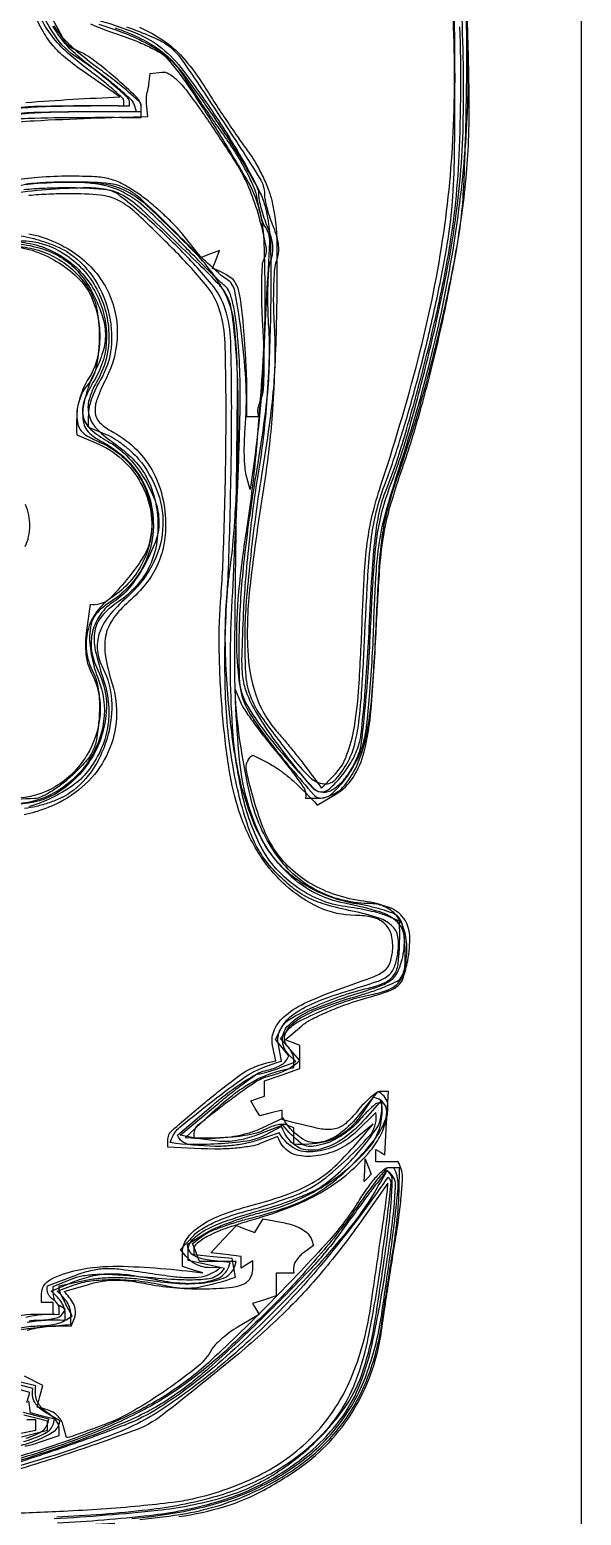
# Model space of a CAD drawing. Extents: x 0 to 564, y 0 to 802.
# Drawn here: x 470 to 564, y 304.7 to 558 of the extents above; entities that cross this region are included whole.
import ezdxf

# ---------------------------------------------------------------- set-up
doc = ezdxf.new("R2010")
doc.units = 0

msp = doc.modelspace()

# ---------------------------------------------------------------- linework, layer by layer
at = {"color": 0}
msp.add_lwpolyline([(0, 401), (0, 802), (282, 802), (564, 802), (564, 401), (564, 0), (282, 0), (0, 0), (0, 401)], close=True, dxfattribs=at)
at = {"color": 250}
msp.add_lwpolyline([(0, 401), (0, 802), (282, 802), (564, 802), (564, 401), (564, 0), (282, 0), (0, 0), (0, 401)], close=True, dxfattribs=at)
at = {"color": 8}
msp.add_lwpolyline([(0, 401), (0, 802), (282, 802), (564, 802), (564, 401), (564, 0), (282, 0), (0, 0), (0, 401)], close=True, dxfattribs=at)
at = {"color": 253}
msp.add_lwpolyline([(0, 401), (0, 802), (282, 802), (564, 802), (564, 401), (564, 0), (282, 0), (0, 0), (0, 401)], close=True, dxfattribs=at)
at = {"color": 9}
msp.add_lwpolyline([(0, 401), (0, 802), (282, 802), (564, 802), (564, 401), (564, 0), (282, 0), (0, 0), (0, 401)], close=True, dxfattribs=at)
at = {"color": 254}
msp.add_lwpolyline([(0, 401), (0, 802), (282, 802), (564, 802), (564, 401), (564, 0), (282, 0), (0, 0), (0, 401)], close=True, dxfattribs=at)
at = {"color": 7}
for points in [[(0, 401), (0, 802), (282, 802), (564, 802), (564, 401), (564, 0), (282, 0), (0, 0), (0, 401)], [(0, 401), (0, 802), (282, 802), (564, 802), (564, 401), (564, 0), (282, 0), (0, 0), (0, 401)], [(527.078918, 363.583344), (527.157898, 365.5), (527.683105, 364.1875), (528.208313, 362.875), (527.604187, 362.270844), (527, 361.666656), (527.078918, 363.583344)]]:
    msp.add_lwpolyline(points, close=True, dxfattribs=at)
for points in [[(495.376906, 304.528406, 0.041237), (503.263569, 306.268578, 0.048979), (509.912151, 309.059772, 0.034822), (516.743652, 313.390198, 0.05264), (521.61545, 317.836512, 0.050339), (525.534439, 323.265469, 0.049422), (528.34799, 329.467336, 0.047097), (529.946167, 336.201691, -0.002445), (530.393267, 339.290184, -0.00099), (531.031654, 343.496078, -0.00098), (531.736301, 348.018361, -0.001245), (532.405212, 352.189209, 0.007943), (532.966216, 356.014213, 0.01072), (533.344215, 359.4907, 0.007969), (533.550032, 362.387572, 0.10574), (532.786011, 365), (530.893005, 365), (529, 365), (529, 366.059021), (529, 367.118042), (529.760681, 366.647919), (530.521301, 366.177826), (530.817993, 371.588898), (531.114685, 377), (529.807373, 376.999969), (529.807373, 376.999969, 0.149699), (529.135808, 376.794295, 0.027086), (528.083687, 375.996883, 0.027057), (526.914388, 374.892614, 0.02161), (525.775391, 373.585236, -0.044437), (523.781711, 371.497142, -0.128985), (522.010033, 370.612392, -0.097683), (519.737208, 370.585446, -0.019386), (513, 372.216827), (513, 373.014801), (513, 373.812775), (511.112854, 373.319275), (509.225708, 372.825775), (508.435822, 374.103851), (507.645905, 375.381958), (508.822937, 375.774323), (510, 376.166656), (510, 377.485504), (510, 378.804352), (513, 379.850159), (516, 380.895966), (516, 382.864655), (516, 384.833344), (514.75, 385.306458), (513.5, 385.779572), (516.294617, 388.139801), (516.294617, 388.139801, -0.05397), (517.848716, 389.188205, -0.016799), (520.384903, 390.419739, -0.016578), (523.331089, 391.614632, -0.017558), (526.294617, 392.586975, 0.008752), (530.975876, 394.032158, 0.093407), (532.71257, 394.988174, 0.143257), (533.655808, 396.376615, 0.029439), (534.405945, 399.274536, 0.057845), (534.746719, 403.586328, 0.150893), (533.731651, 406.490761, 0.147489), (531.235717, 408.357574, 0.054412), (526.921997, 409.415955, -0.04556), (522.154171, 410.496868, -0.053833), (517.936863, 412.388096, -0.056564), (514.392924, 415.038451, -0.060173), (511.615936, 418.365936, -0.05153), (509.740387, 422.037386, -0.024255), (508.058716, 427.098129, -0.016641), (506.854043, 432.041431, -0.252989), (508.003021, 434.336334), (510.751495, 432.918213), (510.751495, 432.918213, -0.030908), (512.000312, 432.172809, -0.015137), (513.498005, 431.080372, -0.014955), (514.991291, 429.846969, -0.02099), (518.983459, 425.806213), (522.14209, 427.653107), (522.14209, 427.653107, 0.120124), (525.114591, 430.525056, 0.079706), (526.989433, 434.905361, 0.041087), (528.171146, 442.081007, 0.008097), (529.018188, 455.114594, -0.004266), (529.626023, 465.722701, -0.022214), (530.270218, 471.545361, -0.030996), (531.33511, 476.385108, -0.013798), (533.304138, 482.614594, 0.014337), (536.404562, 492.460389, 0.010961), (539.247162, 503.388691, 0.010689), (541.687721, 514.773411, 0.011433), (543.579407, 526, 0.01272), (544.370018, 532.633363, 0.014249), (544.785843, 539.051979, 0.011581), (544.882926, 546.498107, 0.004886), (544.683899, 556.5, 0.014589), (543.558454, 575.603765, 0.014321)], [(468.589993, 336.424252, -0.021578), (477, 337.24765), (477, 338.923828), (477, 338.923828, 0.058308), (476.914941, 339.650749, 0.038966), (476.658413, 340.449219, 0.03906), (476.282498, 341.195101, 0.060194), (474.674316, 342.92569), (477.402252, 343.96283), (477.402252, 343.96283, -0.06075), (480.38476, 344.698937, -0.030284), (484.273579, 344.932827, -0.028405), (488.566667, 344.686679, -0.028158), (492.816956, 343.955475, 0.026582), (495.028153, 343.567896, 0.035982), (497.053814, 343.469711, 0.036853), (499.03406, 343.662744, 0.03007), (505.080994, 345.340851), (504.782318, 346.92041), (504.483612, 348.5), (501.241821, 348.813354), (498, 349.126709), (498, 349.940918), (498, 349.940918, -0.221952), (498.584919, 351.193674, -0.058161), (500.486897, 352.442398, -0.035237), (503.740959, 353.796471, -0.010237), (508.92868, 355.420593, 0.025729), (515.083902, 357.559053, 0.038755), (520.162487, 360.096096, 0.042631), (524.417957, 363.172654, 0.042585), (528.091675, 366.927368, 0.057141), (529.823223, 369.598094, 0.062075), (530.846855, 372.519146, 0.075548), (531.002695, 375.018974, 0.236434), (529.287048, 376.940643), (526.163818, 373.05423), (526.163818, 373.05423, -0.05528), (523.079931, 369.982638, -0.104555), (519.956955, 368.417435, -0.144809), (517.15498, 368.50537, -0.152557), (513.155884, 372.444763), (509.544037, 370.722382), (509.544037, 370.722382, -0.034347), (507.873174, 370.062184, -0.021037), (505.828098, 369.505955, -0.02105), (503.746955, 369.124243, -0.03484), (498, 369), (498, 369.823181), (498, 369.823181, -0.224734), (498.689166, 371.279032, -0.008878), (503.437748, 375.031807, -0.013717), (508.226228, 378.476483, -0.090847), (510.910828, 379.65921, 0.022215), (511.995644, 379.969036, 0.018701), (513.114037, 380.390022, 0.01911), (514.106723, 380.85207, 0.048504), (516.050476, 382.286774), (514.387207, 384.124634), (512.723999, 385.962494), (513.893494, 387.371643), (513.893494, 387.371643, -0.100614), (515.755482, 388.869733, -0.017886), (519.820343, 390.78933, -0.02039), (524.325317, 392.508983, -0.035), (528.214355, 393.518219, 0.046526), (531.173671, 394.359299, 0.12857), (532.915741, 395.617855, 0.12259), (533.866323, 397.608724, 0.040434), (534.259521, 400.851227, 0.07037), (533.929632, 404.117984, 0.101892), (532.686935, 406.728893, 0.116621), (530.664803, 408.402207, 0.114735), (528.095032, 409.005585, -0.112527), (519.405717, 411.00589, -0.117782), (512.608746, 416.55714, -0.092969), (507.966536, 425.785984, -0.048182), (504.975922, 445.5), (505.959106, 443.240845), (505.959106, 443.240845, 0.045798), (506.635016, 442.009542, 0.008302), (508.130722, 439.870262, 0.008882), (509.973792, 437.418095, 0.007946), (511.971161, 434.938934, -0.007183), (513.89793, 432.554833, -0.010437), (515.52277, 430.392738, -0.006337), (516.815296, 428.547046, -0.150688), (517, 427), (519.345032, 427), (519.345032, 427, 0.06406), (520.361283, 427.130739, 0.041961), (521.476128, 427.524807, 0.041803), (522.515887, 428.102583, 0.061195), (523.306885, 428.786591, 0.078682), (525.734712, 432.504244, 0.053708), (527.297028, 437.312458, 0.032402), (528.308236, 444.382135, 0.008153), (529.017578, 455.999329, -0.004249), (529.569205, 466.364277, -0.021266), (530.173996, 472.147755, -0.030829), (531.163669, 476.828676, -0.01627), (532.933777, 482.5, 0.011555), (535.658215, 490.947976, 0.008785), (538.265137, 500.320568, 0.008499), (540.637657, 510.155201, 0.00867), (542.657715, 520, 0.034755), (543.968605, 531.293473, 0.009319), (544.464638, 549.367455, 0.009688), (544.2707, 567.704355, 0.027155)], [(466.194893, 542.624359, -0.015465), (470.814094, 542.909752, -0.007695), (489, 543), (488.957397, 544.75), (488.957397, 544.75, 0.195842), (488.234563, 546.408023, 0.014596), (484.531712, 549.814262, 0.02047), (480.555196, 552.987877, 0.066659), (477.602905, 554.598877, -0.173611), (475.95716, 556.013984, -0.012837), (473.111965, 561.333557, -0.015753)], [(480.338593, 558.944275, 0.019189), (485.585938, 556.971436, -0.015953), (488.062483, 556.058528, -0.017648), (490.392303, 555.017082, -0.017274), (492.30769, 553.99495, -0.081486), (493.267365, 553.207153, -0.032062), (497.09604, 548.240354, -0.009424), (502.322456, 540.15358, -0.007719), (507.215214, 531.981558, -0.061381), (508.931946, 527.937256, -0.060408), (509.867486, 522.071242, -0.010481), (510.053337, 510.824936, -0.012147), (509.706144, 498.74336, -0.019937), (507.562988, 479.615112), (506.902924, 482.057556), (506.902924, 482.057556, -0.046461), (506.678146, 483.35837, -0.013402), (506.573105, 485.398163, -0.013356), (506.577882, 487.715158, -0.013861), (506.707092, 490, 0.031894), (506.855668, 497.266408, 0.020635), (506.144772, 505.650799, 0.013533), (504.954588, 513.373373, 0.217876), (503.483032, 515.483215, -0.049218), (502.445507, 516.241456, -0.00413), (499.984997, 518.47789, -0.005466), (497.095169, 521.207643, -0.004197), (493.996613, 524.25, 0.010529), (488.853156, 529.173749, 0.078933), (486.04858, 531.03125, 0.09094), (482.961338, 531.806609, 0.016171), (476.983398, 532, 0.011122), (473.157944, 531.914898, 0.010898), (469.313984, 531.659744, 0.010841)], [(465.356857, 542.024673, -0.008608), (470.717818, 542.452374, -0.007673), (490.099823, 543.152954), (489.934753, 544.826416), (489.934753, 544.826416, -0.016481), (489.889219, 545.522199, -0.015842), (489.888718, 546.228729, -0.015994), (489.927941, 546.850925, -0.053807), (490.009857, 547.25, 0.023176), (490.110828, 547.624203, 0.009159), (490.216175, 548.146866, 0.009039), (490.309557, 548.716465, 0.011186), (490.5, 550.5), (492.5, 550.734436), (492.5, 550.734436, -0.17097), (493.714561, 550.460266, -0.055897), (495.172031, 549.299973, -0.034791), (497.005301, 547.197925, -0.010416), (499.5, 543.753418, -0.003891), (501.533503, 540.769544, -0.003956), (503.509018, 537.770683, -0.003849), (505.18582, 535.136674, -0.016265), (506.126434, 533.518982, -0.035688), (507.8879, 529.604184, -0.024838), (509.329136, 524.974648, -0.01965), (510.257826, 520.677487, -0.184738), (509.904022, 518.855591, 0.126635), (509.597018, 517.881297, 0.008367), (509.488499, 514.91695, 0.011679), (509.501023, 511.337449, 0.008443), (509.675507, 507.351105, -0.008304), (509.852668, 503.329157, -0.01078), (509.87426, 499.639675, -0.008633), (509.773079, 496.572183, -0.090179), (509.48703, 495.351105, 0.019958), (509.190738, 494.587392, 0.02171), (508.965458, 493.823444, 0.021818), (508.830562, 493.157021, 0.091421), (509, 492), (508, 492), (507, 492), (506.992889, 496.75), (506.992889, 496.75, 0.009573), (506.945402, 499.050296, 0.004125), (506.798103, 502.114292, 0.004079), (506.587713, 505.374407, 0.005385), (506.339783, 508.341217, 0.010443), (505.904677, 512.106827, 0.054675), (505.399158, 514.127308, 0.101992), (504.63216, 515.357003, 0.09586), (501.158295, 517.248901), (501.752747, 518.798096), (502.347229, 520.347229), (500.782257, 519.746704), (499.217285, 519.146118), (496.0896, 523.038147), (496.0896, 523.038147, 0.02409), (494.574196, 524.748187, 0.013594), (492.584892, 526.67836, 0.013546), (490.467462, 528.520689, 0.021577), (488.550781, 529.965088, 0.025601), (485.839961, 531.632514, 0.061967), (483.657032, 532.495514, 0.050679), (481.077217, 532.889208, 0.012734), (476.819824, 532.994385, 0.018831), (471.439037, 532.78758, 0.030958), (466.928154, 532.16124, 0.037217)], [(467.365021, 520.996277, -0.067093), (471.038698, 520.497671, -0.062354), (474.548679, 519.040771, -0.061471), (477.635169, 516.739064, -0.061741), (480.06427, 513.759155, -0.098175), (481.463861, 510.09505, -0.047993), (481.831261, 505.087284, -0.048089), (481.254005, 500.25039, -0.130909), (479.688904, 497.20874, 0.063939), (479.041544, 496.278264, 0.0362), (478.496117, 495.01569, 0.035513), (478.123918, 493.641036, 0.048393), (478, 492.363708, 0.05458), (478.179045, 490.728384, 0.120726), (478.730896, 489.610027, 0.091504), (479.848868, 488.688047, 0.022906), (481.97583, 487.630768, -0.136453), (488.104999, 482.605619, -0.1349), (490.793713, 475.11549, -0.133627), (489.287035, 467.248178, -0.132862), (484, 461.208862, 0.087591), (481.386288, 458.713278, 0.095193), (479.877762, 455.541649, 0.095211), (479.652123, 452.037267, 0.087655), (480.721161, 448.586426, -0.051705), (481.355016, 446.96165, -0.036318), (481.737667, 445.034775, -0.031295), (481.87484, 442.783658, -0.020259), (481.764648, 440.175476, -0.022136), (481.357369, 436.985919, -0.071134), (480.699188, 434.954296, -0.070176), (479.492928, 433.173775, -0.021151), (477.193115, 430.83905, -0.024179), (475.449417, 429.363512, -0.02611), (473.614113, 428.103237, -0.026853), (471.939321, 427.197335, -0.101785), (470.788727, 426.916656, 0.034318), (465.103886, 426.317527, 0.116864)], [(466.347351, 521, -0.078407), (470.390088, 520.362124, -0.056307), (474.561718, 518.471695, -0.05719), (478.129371, 515.746966, -0.090559), (480.369873, 512.632935, -0.059903), (481.577076, 509.031248, -0.057542), (481.91851, 505.19593, -0.060064), (481.381564, 501.548197, -0.079874), (480, 498.5, 0.041814), (479.238428, 497.110492, 0.027856), (478.594879, 495.411572, 0.028064), (478.152402, 493.680753, 0.04808), (478, 488.897949), (481.38031, 487.485565), (481.38031, 487.485565, -0.085449), (485.730359, 484.720187, -0.083385), (488.948605, 480.638474, -0.085153), (490.610015, 475.809713, -0.094703), (490.475311, 470.887604, -0.089844), (489.263695, 467.98476, -0.028442), (486.481533, 464.180809, -0.023937), (483.400207, 460.78044, -0.199255), (480.271851, 460), (479.663452, 455.561249), (479.663452, 455.561249, 0.026255), (479.484322, 453.426521, 0.037267), (479.566723, 451.523884, 0.041499), (479.91194, 449.827249, 0.049311), (480.521362, 448.311249, -0.138868), (481.968945, 441.34195, -0.120797), (479.676521, 434.224743, -0.119729), (474.328728, 428.929703, -0.134907), (467.381958, 426.977753, 0.066417)], [(469.213142, 469.863616, 0.110351), (470, 473.385437, 0.098772), (469.275063, 477.019381, 0.092087)], [(488.730661, 304.057322, 0.023184), (496.623203, 305.06908, 0.034376), (502.648539, 306.56008, 0.031605), (508.590179, 308.895416, 0.054123), (516.922688, 313.956397, 0.068653), (523.247425, 320.353149, 0.069089), (527.575866, 328.188788, 0.055737), (530.007446, 337.502716, -0.001367), (530.462719, 340.583127, -0.00095), (530.993095, 344.060177, -0.000958), (531.514909, 347.395619, -0.00198), (531.938049, 350, 0.009329), (532.294253, 352.41621, 0.006657), (532.606384, 355.132812, 0.006722), (532.834729, 357.731695, 0.014254), (533, 364), (531.25, 363.987274), (531.25, 363.987274, 0.173438), (530.324648, 363.648743, 0.033732), (529.017715, 362.402546, 0.030099), (527.54046, 360.581587, 0.018009), (526, 358.25766, -0.046841), (521.004759, 351.589986, -0.010247), (511.146458, 341.156853, -0.010456), (500.839478, 331.116094, -0.043216), (494, 325.752655, -0.035256), (486.59255, 321.627097, -0.021929), (477.404312, 317.809071, -0.019492), (466.657143, 314.354674, -0.014286)], [(469.565014, 336.322826, -0.015538), (471.219997, 336.677513, -0.015658), (472.850415, 336.921815, -0.029363), (477.062775, 337), (477.64325, 338.512726), (477.64325, 338.512726, 0.086171), (477.778012, 339.196846, 0.056283), (477.705647, 339.999908, 0.054733), (477.449956, 340.79355, 0.068029), (475.857239, 342.876953), (479.979126, 344.111877), (479.979126, 344.111877, -0.031187), (482.329453, 344.659097, -0.040697), (484.528427, 344.846569, -0.034081), (487.011848, 344.686322, -0.014531), (490.300507, 344.150085, 0.028064), (495.044332, 343.507791, 0.02393), (500.091106, 343.353249, 0.022426), (504.545382, 343.630138, 0.112129), (506.89679, 344.436218, 0.084079), (507.319038, 344.807566, 0.053433), (507.675926, 345.358376, 0.051957), (507.918211, 345.993693, 0.065221), (508, 348.118042), (507, 347.5), (506, 346.881958), (506, 347.874573), (506, 348.867157), (503.430542, 349.183563), (500.861053, 349.5), (503.032654, 351.81781), (505.204254, 354.13559), (506.772186, 353.533936), (508.340088, 352.932251), (509.060547, 354.097961), (509.780975, 355.263672), (513.443054, 354.57666), (513.443054, 354.57666, -0.035808), (514.889443, 354.196501, -0.040273), (516.208557, 353.624573, -0.04418), (517.229207, 352.958917, -0.135362), (518.324951, 350.710785), (516.662476, 349.495148), (516.662476, 349.495148, 0.040525), (516.026383, 348.945768, 0.040719), (515.48835, 348.301804, 0.043922), (515.116725, 347.662917, 0.110206), (515, 346), (513.5, 346), (512, 346), (512, 344.067383), (512, 342.134766), (509.985474, 341.495392), (507.970947, 340.856018), (508.544006, 339.928802), (509.117035, 339.001617), (505.532684, 336.88678), (505.532684, 336.88678, 0.023038), (504.088578, 335.942486, 0.02195), (502.713116, 334.854851, 0.022509), (501.585138, 333.787103, 0.069214), (500.967529, 332.939331, -0.09927), (498.698477, 330.186107, -0.018845), (493.481743, 326.253731, -0.021182), (487.648982, 322.548877, -0.041111), (482.661011, 320.192383, -0.001551), (480.401679, 319.352046, -0.002422), (478.450756, 318.644012, -0.000665), (476.747902, 318.03788, -0.085366), (476.233276, 318), (475.690857, 320.074219), (475.690857, 320.074219), (475.690857, 320.074219, 0.072883), (475.338083, 320.905602, 0.05549), (474.73259, 321.689537, 0.056167), (473.97964, 322.31103, 0.080687), (471.232361, 323.172516), (471.712982, 325.010498), (472.193634, 326.848511), (469.096832, 328.449921)], [(469.125004, 316.561966, 0.044095), (471.25, 317.073914), (475, 318.335571), (475, 319.659302), (475, 319.659302, 0.117179), (474.858224, 320.255953, 0.048588), (474.412502, 320.961098, 0.04453), (473.765169, 321.656257, 0.043465), (473, 322.232086, -0.053814), (472.234954, 322.832937, -0.04883), (471.587498, 323.601738, -0.05198), (471.145256, 324.414193, -0.098974), (471, 326.800507), (465.996918, 328.000732)], [(466.951726, 302.237311, -0.000704), (484.5, 303.430389, 0.017068)]]:
    msp.add_lwpolyline(points, format="xyb", dxfattribs=at)
at = {"color": 254}
for points in [[(481.782715, 558.929382, -0.019593), (487.128679, 556.963143, -0.039233), (491.139175, 554.925697, -0.049799), (494.085148, 552.695479, -0.070737), (496.153198, 550.148804, 0.010251), (497.321979, 548.29004, 0.003239), (499.141773, 545.562119, 0.003234), (501.211173, 542.545367, 0.003586), (503.249969, 539.658447, -0.016595), (505.233896, 536.688133, -0.018921), (506.92627, 533.717499, -0.019969), (508.177579, 531.060051, -0.062071), (508.716492, 529.158447, 0.01404), (508.985075, 527.684506, 0.015651), (509.327995, 526.280914, 0.01511), (509.692136, 525.10848, 0.075426), (510.010406, 524.5, -0.172178), (510.828544, 521.772623, -0.002245), (509.851723, 503.725094, -0.007111), (508.582541, 486.318199, -0.017139), (507.020294, 473.5, 0.014807), (505.578491, 462.112364, 0.028405), (505.21468, 452.914982, 0.035349), (505.838774, 445.835382, 0.103048), (507.576569, 441.273499, 0.020054), (510.625873, 436.905405, 0.012798), (514.497795, 432.069439, 0.005841), (518.39781, 427.554163, 0.214001), (519.613647, 427.003815, 0.186834), (521.465599, 427.71359, 0.046548), (523.69828, 430.14719, 0.045201), (525.699468, 433.346255, 0.055554), (526.931885, 436.643799, 0.034153), (527.413102, 439.312519, 0.006163), (527.9058, 444.334515, 0.006621), (528.333126, 450.240668, 0.00595), (528.621948, 456.370209, -0.006133), (529.069092, 465.785233, -0.027472), (529.700493, 471.268124, -0.028736), (530.917551, 476.536228, -0.007136), (533.524292, 485, 0.01972), (538.82479, 503.887021, 0.020867), (542.506462, 522.781597, 0.021908), (544.452261, 540.913494, 0.029073), (544.534607, 557.5, 0.011881), (543.287044, 573.685706, 0.009626)], [(468.088074, 543.592957, -0.016058), (472.512609, 543.900635, -0.009329), (489, 544), (489, 545.015503), (489, 545.015503, 0.207722), (488.743389, 545.606532, 0.008162), (486.950249, 547.228233, 0.013282), (484.696038, 549.097642, 0.008865), (482.022125, 551.122192, -0.014854), (478.411395, 553.924769, -0.035494), (475.955254, 556.262543, -0.042474), (474.125671, 558.648234, -0.031874)], [(468.341237, 336.67158, -0.05757), (471.200348, 337.01532, 0.022967), (472.562881, 337.084278, 0.022238), (473.928242, 337.278027, 0.022801), (475.111926, 337.55646, 0.072175), (477.206482, 338.745667), (476.103241, 340.807098), (476.103241, 340.807098, -0.009019), (475.680747, 341.631965, -0.011612), (475.324078, 342.40538, -0.009513), (475.054924, 343.060449, -0.092973), (475, 343.838043), (479.5737, 344.813507), (479.5737, 344.813507, -0.031195), (482.004372, 345.175297, -0.023213), (484.715698, 345.281017, -0.020966), (487.710898, 345.133025, -0.01557), (490.999084, 344.728424, 0.028489), (496.021823, 344.241693, 0.046689), (500.286343, 344.470787, 0.059506), (503.395947, 345.317521, 0.21951), (505.166656, 348), (502.051941, 348), (498.937225, 348), (498.343201, 349.548035), (497.749146, 351.0961), (499.624573, 352.480347), (499.624573, 352.480347, -0.059303), (500.740458, 353.115353, -0.012671), (502.820759, 353.930737, -0.013078), (505.294771, 354.756251, -0.012122), (507.871643, 355.47403, 0.022563), (513.846349, 357.273485, 0.044432), (518.358269, 359.323463, 0.04711), (522.26621, 362.051431, 0.028809), (526.340515, 365.932983, 0.032107), (529.170348, 369.376877, 0.077613), (530.654709, 372.308308, 0.148069), (530.696591, 374.422831, 0.2506), (528.5, 375.993774), (526.533386, 373.058716), (526.533386, 373.058716, -0.054582), (524.713148, 370.894918, -0.063607), (522.551842, 369.301395, -0.065209), (520.107387, 368.330591, -0.062032), (515, 368), (515, 369.393005), (515, 370.786011), (513.699646, 371.285034), (513.699646, 371.285034, 0.110089), (513.031314, 371.384044, 0.038168), (512.061638, 371.23896, 0.035713), (510.982965, 370.909758, 0.03455), (509.949615, 370.42746, -0.063421), (508.637396, 369.904741, -0.020932), (506.603947, 369.470158, -0.020464), (504.285383, 369.172294, -0.021836), (496.5, 369.076233), (501.789368, 374.010162), (501.789368, 374.010162, -0.02064), (504.214543, 376.092047, -0.023166), (506.714283, 377.883354, -0.025105), (509.071439, 379.249469, -0.053056), (515, 381.077087), (515, 382.338531), (515, 382.338531, 0.066784), (514.925097, 382.896812, 0.039078), (514.696632, 383.532829, 0.038369), (514.362588, 384.144768, 0.052311), (513.967224, 384.632782, -0.289667), (513.502858, 386.694871, -0.154918), (515.144344, 388.855057, -0.064067), (519.431796, 391.118023, -0.018891), (526.5, 393.459656, 0.01333), (528.85146, 394.209776, 0.017469), (530.953316, 395.025951, 0.015096), (532.635377, 395.808632, 0.135023), (533.23468, 396.349426, 0.124361), (533.923262, 398.42154, 0.033243), (533.947479, 401.923378, 0.031382), (533.526984, 405.344774, 0.175015), (532.604919, 406.912903, 0.085805), (531.72686, 407.417435, 0.015983), (529.95443, 408.001614, 0.016702), (527.813581, 408.555143, 0.014568), (525.540955, 408.993347, -0.1126), (515.660399, 413.003993, -0.13263), (509.195824, 420.722332, -0.085289), (505.748226, 433.510014, -0.026389), (504.940002, 453.5, 0.000917), (505.394101, 496.646477, 0.027576), (504.889904, 507.493954, 0.105285), (502.877207, 513.74744, 0.064094), (498.165771, 519.955444, 0.00822), (490.504624, 527.491337, 0.066237), (486.518837, 530.387901, 0.098501), (482.541996, 531.617154, 0.028084), (476.055725, 531.92395, 0.020778), (469.843901, 531.610305, 0.0392)], [(467.908386, 521.475952, -0.051234), (472.136417, 520.612134, -0.069778), (475.647633, 518.94519, -0.071769), (478.493189, 516.419755, -0.058192), (480.75, 513.015259, -0.036023), (482.339629, 509.224946, -0.076801), (482.88139, 506.102493, -0.080276), (482.446055, 503.05119, -0.042414), (481, 499.5, 0.026859), (480.234429, 497.775381, 0.02117), (479.588295, 495.836887, 0.02163), (479.141563, 493.980435, 0.048485), (479.002716, 492.538544, 0.054135), (479.182428, 490.897103, 0.105043), (479.725773, 489.701447, 0.084404), (480.798713, 488.668242, 0.02611), (482.721741, 487.5, -0.127978), (488.610006, 482.033365, -0.129953), (491.043903, 474.42165, -0.130675), (489.393375, 466.63406, -0.130092), (484.091431, 460.679199, 0.025847), (482.128211, 459.228794, 0.077685), (481.023026, 457.988274, 0.090449), (480.441186, 456.582012, 0.043607), (480.197754, 454.640594, 0.037395), (480.258376, 453.011117, 0.020438), (480.562927, 451.033676, 0.020266), (481.038774, 449.039227, 0.030272), (481.628296, 447.347198, -0.133394), (482.57655, 440.125437, -0.117754), (479.830948, 433.027534, -0.116061), (474.130882, 427.862565, -0.126951), (466.91333, 426, 0.091925)], [(487.393798, 304.206013, 0.024758), (496.228741, 305.42205, 0.031782), (503.355883, 307.240608, 0.038546), (509.731934, 309.864685, 0.054544), (517.643048, 315.007846, 0.069648), (523.540741, 321.385902, 0.067604), (527.581228, 329.296739, 0.047726), (529.974609, 339, 0.001763), (531.563127, 350.038379, 0.00744), (532.393707, 356.673958, 0.00803), (532.807501, 361.082636, 0.111437), (532.062744, 364), (531.207886, 364), (531.207886, 364, 0.220702), (530.708041, 363.768069, 0.006309), (529.173325, 361.905903, 0.01168), (527.410738, 359.60324, 0.007638), (525.482117, 356.871155, -0.017572), (523.04639, 353.562232, -0.008223), (519.675682, 349.445908, -0.008136), (515.996062, 345.240836, -0.011298), (512.555603, 341.604462, -0.012619), (503.27276, 332.688517, -0.030451), (495.867912, 326.711258, -0.036182), (488.615973, 322.305808, -0.026261), (479.99234, 318.443726, -0.022164), (466.014116, 313.745728, -0.028908)], [(466.266765, 316.30037, 0.055198), (470.443726, 317.272186), (470.443726, 317.272186, 0.020347), (471.980726, 317.885329, 0.026063), (473.337112, 318.578388, 0.025604), (474.380754, 319.255734, 0.156811), (475.123749, 320.871277), (472.81189, 322.185638), (472.81189, 322.185638, -0.042554), (471.927376, 322.793379, -0.045386), (471.179115, 323.530319, -0.050063), (470.663447, 324.280415, -0.12622), (470.5, 326.335144), (465, 327.825195)]]:
    msp.add_lwpolyline(points, format="xyb", dxfattribs=at)
at = {"color": 8}
for points in [[(486.5, 558.453552, -0.008847), (488.538012, 557.696243, -0.009122), (490.527073, 556.874634, -0.008897), (492.223582, 556.101182, -0.037991), (493.187927, 555.547119, -0.093173), (495.913139, 552.833548, -0.005254), (502.583065, 542.898079, -0.003918), (509.222375, 532.60511, -0.142207), (510, 529.92627, 0.048749), (510.097877, 528.924774, 0.016373), (510.42968, 527.492111, 0.016113), (510.9028, 525.921299, 0.017752), (511.462738, 524.434937, -0.028895), (512.063918, 522.724625, -0.046386), (512.351994, 521.206551, -0.053497), (512.335419, 519.832649, -0.061171), (512.02179, 518.557373, 0.071184), (511.700424, 517.128106, 0.011582), (511.541222, 514.281948, 0.012564), (511.515555, 510.899169, 0.010769), (511.654694, 507.340302, -0.018774), (511.774104, 502.165613, -0.017667), (511.511154, 496.890076, -0.013711), (510.797174, 490.573362, -0.005543), (509.492157, 482, 0.007551), (508.447958, 474.949904, 0.006242), (507.542889, 467.40937, 0.00631), (506.886307, 460.47119, 0.016772), (506.646545, 455.5, 0.015219), (506.759164, 448.365278, 0.076711), (507.546379, 444.468662, 0.068088), (509.504865, 440.782962, 0.010496), (514.5, 434.148895, 0.032193), (517.764725, 430.506288, 0.175126), (520.136192, 429.421696, 0.237883), (522.20298, 430.258895, 0.060419), (524.303284, 433.341125, 0.058084), (525.370261, 436.163525, 0.02956), (526.073792, 439.896236, 0.016795), (526.603747, 445.54139, 0.003547), (527.127258, 455.424042, -0.003896), (527.677497, 465.676134, -0.017866), (528.255249, 471.605122, -0.028966), (529.097749, 475.967423, -0.02783), (530.447083, 480.263245, 0.01412), (533.035732, 487.777556, 0.009385), (535.596359, 496.525581, 0.008801), (538.016629, 506.068481, 0.007996), (540.183228, 516, 0.013472), (541.429893, 523.182667, 0.019903), (542.100891, 529.542816, 0.013545), (542.405161, 537.499268, 0.003077), (542.472412, 551, 0.008244), (542.183789, 567.340764, 0.01489)], [(466.602436, 544.605629, -0.015295), (470.759507, 544.902688, -0.010188), (486, 545), (486, 545.832031), (486, 545.832031, 0.206036), (485.790967, 546.317769, 0.008095), (484.328651, 547.657921, 0.013192), (482.490579, 549.203788, 0.008812), (480.310303, 550.879395, -0.022036), (476.412507, 554.042385, -0.048208), (473.797924, 556.856339, -0.047729), (471.755122, 560.136766, -0.021209)], [(469.330155, 338.513625, -0.080921), (475, 339), (475, 339.940979), (475, 339.940979, 0.089642), (474.926697, 340.346559, 0.053229), (474.706245, 340.787106, 0.051031), (474.382509, 341.193804, 0.060813), (474, 341.5, -0.055874), (473.617492, 341.800065, -0.049691), (473.293755, 342.188606, -0.05263), (473.072865, 342.602529, -0.096559), (473, 343.834595), (477.547028, 345.571106), (477.547028, 345.571106, -0.027924), (480.373002, 346.473149, -0.054665), (482.708538, 346.811619, -0.038921), (485.532539, 346.689818, -0.008355), (490.391205, 346.016937, 0.008542), (494.460264, 345.454943, 0.025532), (497.262554, 345.260971, 0.03748), (499.250672, 345.374156, 0.098878), (502.5, 346.939178), (500.372437, 346.969604), (500.372437, 346.969604, -0.060862), (499.464746, 347.093692, -0.043282), (498.497028, 347.440315, -0.043723), (497.61733, 347.941486, -0.068317), (495.706451, 350.058624), (497.947083, 352.443665), (497.947083, 352.443665, -0.067896), (499.297966, 353.538366, -0.02756), (501.391647, 354.656013, -0.024854), (503.9672, 355.701279, -0.019628), (506.843872, 356.580383, 0.010054), (509.648844, 357.379187, 0.008579), (512.572887, 358.331017, 0.008672), (515.202778, 359.288623, 0.024179), (517, 360.080231, 0.053979), (520.515754, 362.339123, 0.024218), (524.622932, 365.995289, 0.018681), (528.23074, 369.809132, 0.182043), (529, 373.392334), (525.677856, 370.172394), (525.677856, 370.172394, -0.073482), (522.569348, 367.938733, -0.08082), (519.045937, 366.790295, -0.096751), (515.871879, 366.914476, -0.176101), (512.5, 369.965912), (508.5, 368.590698), (508.5, 368.590698, -0.035857), (506.496958, 368.058988, -0.024087), (504.150951, 367.729298, -0.023139), (501.658716, 367.616615, -0.024387), (493.920685, 368.262085), (494.210358, 369.008057), (494.210358, 369.008057, -0.128121), (495.570654, 370.892597, -0.007484), (501.144394, 375.360874, -0.009893), (506.77016, 379.558281, -0.074949), (512.924011, 382.130035), (512.366516, 384.917328), (512.366516, 384.917328, -0.166316), (512.719955, 387.574768, -0.115071), (514.66917, 389.931812, -0.067198), (518.506024, 392.110819, -0.021912), (524.662231, 394.277985, 0.008212), (529.160441, 395.724272, 0.072088), (531.019745, 396.6721, 0.136568), (532.003601, 397.878902, 0.056132), (532.633728, 399.913239, 0.069602), (532.78861, 403.056548, 0.173115), (531.837021, 405.117409, 0.122161), (529.511532, 406.550453, 0.02737), (524.970093, 407.731506, -0.020912), (520.406476, 408.855649, -0.049403), (517.159592, 410.160267, -0.054516), (514.425984, 411.989427, -0.030764), (511.531616, 414.74118, -0.102608), (507.464639, 421.455048, -0.041233), (504.716228, 431.882145, -0.035231), (503.344161, 444.917856, -0.024072), (503.548248, 459.814178, 0.006288), (503.855112, 466.038239, 0.002556), (504.122963, 474.518032, 0.002528), (504.318278, 483.639613, 0.003219), (504.401733, 492.055695, 0.007785), (504.24762, 504.80069, 0.069575), (503.321201, 510.310268, 0.097898), (500.977926, 514.592576, 0.02203), (495.349335, 520.757935, 0.009924), (491.665319, 524.30868, 0.012824), (488.139175, 527.410637, 0.010599), (485.095352, 529.845208, 0.102236), (483.611511, 530.561401, 0.06473), (479.907248, 530.995367, 0.014534), (473.54678, 530.729828, 0.014479), (467.215203, 530.096165, 0.065709)], [(468.368164, 522.833313, -0.0274), (470.379875, 522.429873, -0.019009), (472.602123, 521.764984, -0.019226), (474.693429, 520.960621, -0.037005), (476.285278, 520.13269, -0.104091), (480.671902, 515.954984, -0.087052), (483.349686, 510.095898, -0.088465), (483.848119, 503.763434, -0.112876), (481.996277, 498.22583, 0.027855), (481.232112, 496.799482, 0.023836), (480.586403, 495.221809, 0.024529), (480.138038, 493.728963, 0.060755), (480, 490.242645), (483.020233, 488.991608), (483.020233, 488.991608, -0.041856), (484.354181, 488.303319, -0.02266), (485.873909, 487.251694, -0.02242), (487.334058, 486.033091, -0.032759), (488.493622, 484.825226, -0.090294), (491.827468, 478.994497, -0.106052), (492.63855, 472.692135, -0.104875), (490.792499, 466.557628, -0.086582), (486.521423, 461.210968, 0.041801), (483.460287, 458.010873, 0.089977), (481.829857, 455.027699, 0.111173), (481.537097, 452.088428, 0.089006), (482.47879, 449.041016, -0.105406), (483.929045, 443.743482, -0.079089), (483.319721, 437.711391, -0.077825), (480.844189, 432.07528, -0.096), (476.894867, 427.92514, -0.046244), (475.343103, 427.023525, -0.025519), (473.30674, 426.20332, -0.025079), (471.117692, 425.569758, -0.033961), (469.08667, 425.234314, 0.037055)], [(474.596771, 304.475403, 0.01618), (490.101538, 305.706, 0.039603), (501.331635, 307.874199, 0.052118), (510.05311, 311.297427, 0.057507), (517.569153, 316.36319, 0.055925), (522.093634, 321.209065, 0.063073), (525.220253, 326.754375, 0.045278), (527.529847, 334.30275, 0.014559), (529.597656, 345.841949, 0.003116), (530.455516, 351.843817, 0.005005), (531.103851, 356.973194, 0.001246), (531.612006, 361.441874, 0.227843), (531, 362.333344), (530.709717, 361.916656), (530.709717, 361.916656, -0.017299), (521.674947, 349.860756, -0.023057), (512.612743, 339.607704, -0.024743), (503.223535, 330.836319, -0.026427), (493.210297, 323.238831, -0.056585), (484.3165, 318.572626, -0.020021), (470.69051, 313.903976, -0.020135), (455.74387, 310.090799, -0.028772)]]:
    msp.add_lwpolyline(points, format="xyb", dxfattribs=at)
at = {"color": 253}
for points in [[(467.669621, 544.514664, -0.018622), (471.750235, 544.848435, -0.010298), (487, 545), (487, 545.547974), (487, 545.547974, 0.20964), (486.620478, 546.41337, 0.00846), (484.003864, 548.742279, 0.015373), (481.05738, 551.123164, 0.019984), (478.21109, 553.10791, -0.103404), (474.234032, 557.003436, -0.050153), (470.87252, 563.313866, -0.053708)], [(482, 559.500488, -0.026785), (488.396772, 557.256077, -0.073825), (492.488304, 554.812462, -0.060042), (496.149838, 550.99909, -0.013436), (501.385834, 543.638062, -0.010306), (504.341474, 539.034946, -0.011179), (507.022907, 534.435623, -0.010728), (509.143454, 530.402081, -0.052231), (510.047455, 527.987183, -0.058914), (511.030379, 520.81235, -0.011013), (510.982918, 507.512733, -0.012559), (510.267692, 493.420644, -0.022967), (508.87027, 482, 0.00985), (508.084627, 476.729804, 0.005665), (507.335438, 470.353123, 0.005658), (506.727713, 463.928032, 0.009406), (506.378876, 458.5, 0.004671), (506.114595, 451.167773, 0.034217), (506.260975, 447.661201, 0.062388), (506.866352, 445.129837, 0.037645), (508.167053, 442.327881, 0.025492), (510.887454, 437.996833, 0.015647), (514.502361, 433.172943, 0.008579), (518.161804, 428.753032, 0.205107), (519.575684, 428.056946, 0.197492), (521.090006, 428.58763, 0.040901), (523.079124, 430.672058, 0.041509), (524.913664, 433.369322, 0.05549), (526.074951, 436.089874, 0.046751), (526.517475, 438.282693, 0.004621), (527.035721, 443.638905, 0.005799), (527.52136, 450.04911, 0.004569), (527.903198, 457, -0.004313), (528.401643, 466.158358, -0.015508), (528.950958, 471.984241, -0.024149), (529.67754, 476.134519, -0.040896), (530.730957, 479.5, 0.022366), (533.313494, 486.792134, 0.008636), (536.262421, 497.1105, 0.008612), (539.040885, 508.276607, 0.011522), (541.151733, 518.5, 0.034067), (543.183812, 536.492552, 0.019188), (543.315376, 558.477165, 0.018663)], [(469.872564, 337.917811, -0.027327), (471.375244, 338, 0.024624), (472.760032, 338.06824, 0.031446), (474.020878, 338.273457, 0.032713), (475.01686, 338.570258, 0.167076), (476.032623, 339.861816), (475.016327, 340.489929), (475.016327, 340.489929, -0.080869), (474.627378, 340.827597, -0.053437), (474.298542, 341.321178, -0.05241), (474.075304, 341.88632, -0.067973), (474, 343.757355), (477.046997, 345.01947), (477.046997, 345.01947, -0.05492), (478.884808, 345.553855, -0.03118), (481.189629, 345.810513, -0.024339), (484.090154, 345.810197, -0.011738), (487.796997, 345.541901, 0.006434), (494.155403, 345.013832, 0.023205), (498.219425, 344.917942, 0.034805), (500.894129, 345.165772, 0.157134), (503.197662, 346.797668), (500.098846, 347.478302), (497, 348.158905), (497, 350.053772), (497, 350.053772, -0.203644), (497.730994, 351.774128, -0.069815), (499.96883, 353.398258, -0.041679), (503.82969, 355.053829, -0.012863), (509.888458, 356.901886, 0.014209), (512.826852, 357.806787, 0.013526), (515.758358, 358.890869, 0.013604), (518.295215, 359.988833, 0.045811), (519.856323, 360.897705, 0.037583), (523.352381, 363.806148, 0.029086), (526.707214, 367.4538, 0.026679), (529.314872, 371.014505, 0.150326), (529.918701, 375.5), (527.209351, 372.390717), (527.209351, 372.390717, -0.058368), (523.458978, 368.984007, -0.09277), (519.539459, 367.158825, -0.133852), (516.215997, 367.209773, -0.202179), (512.92334, 371.011719), (510.011353, 369.505859), (510.011353, 369.505859, -0.083342), (506.989501, 368.534725, -0.023153), (502.01968, 368.044369, -0.016487), (497.075026, 367.950021, -0.256228), (495.181488, 369.51535), (501.22406, 374.70752), (501.22406, 374.70752, -0.015708), (503.746935, 376.741114, -0.016957), (506.330353, 378.55867, -0.016699), (508.641312, 379.962199, -0.074185), (510.121857, 380.526764, 0.025489), (511.25868, 380.837928, 0.028598), (512.313889, 381.253674, 0.029649), (513.159522, 381.706659, 0.117063), (514.17218, 383.087616), (513.016724, 384.479889), (511.861206, 385.872162), (512.926514, 387.862701), (512.926514, 387.862701, -0.142268), (514.420367, 389.390858, -0.021503), (518.271973, 391.35273, -0.023876), (522.932141, 393.216061, -0.024497), (527.70929, 394.608612, 0.043948), (530.441941, 395.521767, 0.129635), (531.983871, 396.738781, 0.123601), (532.766559, 398.596017, 0.03824), (533, 406.042877), (530.75, 406.961029), (530.75, 406.961029, 0.032086), (529.572424, 407.355568, 0.010455), (527.789879, 407.788445, 0.010372), (525.784525, 408.187813, 0.011508), (523.83252, 408.488464, -0.067034), (519.39706, 409.68589, -0.058796), (515.217541, 412.051277, -0.058327), (511.672804, 415.346812, -0.063698), (509.105682, 419.281647, -0.061308), (506.125342, 428.029098, -0.024251), (504.130089, 440.599091, -0.024259), (503.321544, 453.965525, -0.037565), (504.051331, 465.5, 0.018358), (504.944217, 474.260814, 0.00991), (505.432545, 485.096779, 0.009911), (505.490873, 495.91254, 0.018868), (505.037384, 504.598663, 0.010989), (504.448512, 509.840504, 0.074485), (503.72319, 512.338932, 0.079381), (502.312076, 514.447978, 0.013362), (498.903717, 517.929199, 0.00299), (489.140218, 527.269883, 0.058933), (485.813831, 529.74424, 0.11124), (482.571705, 530.748063, 0.019675), (476.17157, 531, 0.011113), (472.543566, 530.919352, 0.011653), (468.979839, 530.677513, 0.011372)], [(468.408813, 522, -0.145268), (475.864386, 519.787185, -0.125562), (481.410667, 513.760872, -0.122595), (483.473097, 505.68883, -0.134892), (481.38681, 497.908539, 0.063722), (480.101214, 494.891982, 0.130801), (480.061764, 492.342289, 0.126166), (481.301348, 490.049654, 0.05719), (483.908051, 487.809692, -0.041509), (487.20289, 485.152976, -0.063118), (489.521324, 482.304489, -0.06574), (490.993681, 479.05825, -0.049723), (491.753326, 475.21524, -0.059364), (491.649993, 470.682192, -0.0731), (490.452553, 466.629894, -0.074323), (488.161131, 463.144872, -0.064133), (484.843719, 460.277863, 0.069069), (482.248735, 457.990301, 0.135867), (481.085445, 455.521118, 0.097109), (481.162451, 452.232303, 0.024779), (482.57312, 447.066284, -0.05713), (483.418761, 442.93661, -0.065752), (483.244068, 438.920532, -0.065791), (482.033, 435.089477, -0.057299), (479.825195, 431.504913, -0.072855), (477.343164, 429.151381, -0.040863), (473.752602, 427.039417, -0.040785), (469.848512, 425.531942, -0.070083)], [(474.131653, 304.194641, 0.012102), (491.786095, 305.617842, 0.044233), (502.797348, 307.770409, 0.064969), (510.907751, 311.307199, 0.054191), (518.400757, 316.994568, 0.047731), (523.475146, 322.805035, 0.071675), (526.574783, 328.767887, 0.043629), (528.74465, 337.298733, 0.008132), (531.091003, 353.29892, 0.008167), (531.479373, 356.72094, 0.012281), (531.695778, 359.716667, 0.007171), (531.778474, 362.205898, 0.20382), (530.849976, 363.483337), (529.865723, 361.724579), (529.865723, 361.724579, -0.046348), (523.450491, 352.40424, -0.019873), (513.304832, 341.185291, -0.019955), (502.051037, 330.575573, -0.03697), (492, 323.058716, -0.050685), (486.195356, 320.132408, -0.008713), (474.587406, 315.918316, -0.010057), (462.476488, 312.029483, -0.025491)], [(469.334484, 317.88418, 0.02871), (471.021156, 318.547611, 0.028789), (472.313257, 319.236332, 0.177659), (473.210724, 321.132141), (471.077301, 321.690033), (468.943909, 322.247925)]]:
    msp.add_lwpolyline(points, format="xyb", dxfattribs=at)
at = {"color": 9}
for points in [[(484.523388, 558.285896, -0.012738), (486.528383, 557.515918, -0.010911), (488.598999, 556.606201, -0.041581), (491.664066, 554.855793, -0.053186), (494.131657, 552.742233, -0.032283), (496.882484, 549.420839, -0.006352), (501.348999, 543.090576, -0.007804), (504.279909, 538.676575, -0.010885), (506.752525, 534.632568, -0.007519), (508.680546, 531.201636, -0.124877), (509, 529.942505, 0.048507), (509.098021, 528.934496, 0.016432), (509.42968, 527.496887, 0.016165), (509.902798, 525.922491, 0.017883), (510.462738, 524.434937, -0.028893), (511.063904, 522.724625, -0.046382), (511.351986, 521.206551, -0.053496), (511.335428, 519.832649, -0.06117), (511.02182, 518.557373, 0.071671), (510.70187, 517.128063, 0.011661), (510.548599, 514.281948, 0.012647), (510.53105, 510.89917, 0.010835), (510.67981, 507.340302, -0.018671), (510.815749, 502.134642, -0.018576), (510.563496, 496.924385, -0.014242), (509.847275, 490.669351, -0.005431), (508.507294, 482, 0.012282), (506.605731, 468.472029, 0.019152), (505.703075, 456.740013, 0.019154), (505.701334, 447.415314, 0.121473), (507.001312, 442.892395, 0.032205), (509.916262, 438.501127, 0.016854), (514.06485, 433.413853, 0.009686), (518.320697, 428.726502, 0.206419), (520.005493, 428, 0.13756), (521.597097, 428.446329, 0.068907), (523.229118, 429.778015, 0.055794), (524.76064, 431.846549, 0.037217), (526.048035, 434.501831, 0.065102), (526.553797, 436.507565, 0.005301), (527.130371, 441.906788, 0.007054), (527.660839, 448.3873, 0.005368), (528.065491, 455.5, -0.003913), (528.621732, 465.806828, -0.019063), (529.204597, 471.624012, -0.030702), (530.083691, 475.974781, -0.025027), (531.537231, 480.5, 0.020622), (534.597001, 489.745267, 0.009643), (537.828598, 501.938034, 0.009628), (540.672964, 514.625333, 0.015473), (542.552124, 525.549988, 0.030967), (543.887807, 542.752518, 0.017019), (543.497871, 563.875618, 0.016753)], [(466.730026, 543.613838, -0.015895), (471.154077, 543.906416, -0.008563), (488.166656, 544), (487.770233, 545.25), (487.770233, 545.25, 0.125411), (487.335604, 545.948441, 0.00972), (485.703087, 547.454697, 0.012807), (483.649083, 549.185252, 0.009422), (481.289856, 551, -0.019247), (478.012502, 553.625063, -0.041942), (475.764812, 555.928543, -0.042313), (473.944971, 558.561793, -0.019923)], [(469.532445, 337.659538, -0.061218), (476, 338), (476, 339.299988), (476, 339.299988, 0.07229), (475.915241, 339.883167, 0.038755), (475.654243, 340.563885, 0.037608), (475.273452, 341.230837, 0.047902), (473.645905, 342.954102), (477.290833, 344.477051), (477.290833, 344.477051, -0.039606), (480.479177, 345.521642, -0.053152), (483.491695, 345.919262, -0.041991), (487.022987, 345.711004, -0.015212), (491.973572, 344.844574, 0.037287), (496.086144, 344.310502, 0.053699), (499.748165, 344.503651, 0.067621), (502.483435, 345.334883, 0.207656), (504.121399, 347.864227), (500.887726, 348.182129), (500.887726, 348.182129, -0.033681), (499.620537, 348.393556, -0.041946), (498.486313, 348.76503, -0.047203), (497.626783, 349.228678, -0.167728), (496.853271, 350.940155), (500.036804, 352.87619), (500.036804, 352.87619, -0.035807), (501.702615, 353.732439, -0.012597), (504.201984, 354.724983, -0.012433), (507.013943, 355.681747, -0.01425), (509.745697, 356.451324, 0.054768), (517.012893, 359.14967, 0.051905), (523.663967, 363.400341, 0.056919), (528.483146, 368.226318, 0.169336), (530, 375), (529.322815, 375), (529.322815, 375, 0.175862), (528.937026, 374.859978, 0.013261), (528.088791, 374.111736, 0.017029), (527.107685, 373.134502, 0.012086), (526.072815, 371.976135, -0.040122), (524.848666, 370.751428, -0.028167), (523.295044, 369.572548, -0.028551), (521.668336, 368.606936, -0.0517), (520.229431, 368.040039, -0.028522), (518.426721, 367.646414, -0.093684), (517.214035, 367.681438, -0.107439), (516.19145, 368.15011, -0.044272), (513.145447, 371.220978), (508.822723, 369.596375), (508.822723, 369.596375, -0.027181), (506.555988, 368.882373, -0.038647), (504.476246, 368.517769, -0.039055), (502.382047, 368.479602, -0.028609), (495.645325, 369.530548), (501.910095, 374.765259), (501.910095, 374.765259, -0.006205), (504.372124, 376.771132, -0.009189), (506.583549, 378.462299, -0.004995), (508.477007, 379.826964, -0.154848), (509.022339, 380, 0.060673), (509.507929, 380.059142, 0.009986), (510.422188, 380.304672, 0.010853), (511.491184, 380.640092, 0.009395), (515.325684, 382.07431), (514.162842, 383.237152), (514.162842, 383.237152, -0.197971), (513.078181, 385.842403, -0.209709), (514.177872, 388.37392, -0.08843), (518.090057, 390.887937, -0.022299), (525.227478, 393.49469, 0.008821), (529.691233, 394.989929, 0.072133), (531.58802, 395.98922, 0.125635), (532.650373, 397.271328, 0.047722), (533.445496, 399.472748, 0.076458), (533.823248, 403.290899, 0.187692), (532.679535, 405.817497, 0.12185), (529.678078, 407.584796, 0.024933), (523.651855, 409.058197, -0.141747), (514.361591, 413.795544, -0.11123), (507.984753, 423.19556, -0.07498), (504.645432, 437.796245, -0.031162), (504.384644, 458.07486, 0.000955), (505.39777, 479.372318, 0.00537), (505.795269, 490.762573, 0.010021), (505.826377, 498.346221, 0.016793), (505.510864, 504.711914, 0.010634), (505.107569, 508.561751, 0.026312), (504.604603, 511.353401, 0.034683), (504.001633, 513.301219, 0.136644), (503.257538, 514.298218, -0.027086), (502.340601, 515.089786, -0.003126), (500.392029, 516.98896, -0.003757), (498.103687, 519.281552, -0.003057), (495.686035, 521.77063, 0.015748), (489.908182, 527.424718, 0.064576), (485.909637, 530.243881, 0.083643), (481.863562, 531.576783, 0.037852), (476.281189, 532, 0.022747), (471.292102, 531.772914, 0.033579), (466.965221, 531.083061, 0.039321)], [(468.581635, 521.743652, -0.123073), (475.979904, 518.982951, -0.121347), (481.255554, 513.054699, -0.124879), (483.082598, 505.498174, -0.134879), (480.996277, 498.22583, 0.047139), (479.277321, 494.697237, 0.144109), (479.085487, 492.06897, 0.156664), (480.344526, 489.891224, 0.058877), (483.25, 487.824921, -0.07479), (486.489223, 485.363117, -0.051885), (489.342163, 481.746849, -0.052698), (491.336996, 477.710098, -0.088649), (492, 474, -0.089992), (491.397801, 470.681265, -0.03904), (489.492134, 466.602127, -0.039056), (486.955677, 462.839597, -0.08336), (484.358307, 460.5, 0.095762), (482.030946, 458.297533, 0.096155), (480.696178, 455.389446, 0.093687), (480.527273, 452.128566, 0.085751), (481.541718, 448.919312, -0.140157), (483.024799, 441.555757, -0.114971), (480.577644, 433.881569, -0.115542), (475.004288, 428.107217, -0.142563), (467.863831, 425.977753, 0.074792)], [(474.740753, 303.482605, 0.016639), (490.426004, 304.741522, 0.041365), (501.711514, 306.982792, 0.054292), (510.4889, 310.562147, 0.056586), (518.157715, 315.907593, 0.049552), (522.869298, 320.965292, 0.064389), (526.025993, 326.448513, 0.046096), (528.336524, 333.874863, 0.013549), (530.503845, 345.624481, 0.004309), (531.590562, 352.979212, 0.013576), (532.142586, 357.935223, 0.012967), (532.3433, 361.401182, 0.209831), (530.858032, 363.5), (529.179016, 361.371094), (529.179016, 361.371094, 0.00689), (528.257342, 360.168719, 0.001443), (526.678452, 358.036289, 0.001513), (524.860915, 355.550957, 0.001431), (523.024231, 353.008148, -0.033376), (517.88366, 346.772127, -0.010392), (509.370926, 338.113712, -0.010335), (500.523632, 329.831355, -0.034536), (494.259277, 324.94223, -0.04722), (486.575753, 320.751626, -0.017695), (475.120949, 316.314671, -0.017678), (462.543706, 312.440471, -0.02439)], [(468.92569, 317.330475, 0.023549), (470.651662, 317.874701, 0.03016), (472.177532, 318.543049, 0.030968), (473.343517, 319.234165, 0.166062), (474.210724, 321.132141), (472.16156, 321.667999), (470.112396, 322.203888), (469.806183, 324.243225)]]:
    msp.add_lwpolyline(points, format="xyb", dxfattribs=at)
at = {"color": 250}
for points in [[(488.671705, 558.371019, -0.052751), (493.11776, 555.886444, -0.064766), (496.444865, 552.821859, -0.034257), (499.749512, 548.276184, 0.004549), (501.604884, 545.376607, 0.003572), (503.667145, 542.266167, 0.003613), (505.626494, 539.401206, 0.008872), (507.118774, 537.332031, -0.028533), (508.386365, 535.420315, -0.019395), (509.614532, 533.115906, -0.019583), (510.629619, 530.791363, -0.036687), (511.234039, 528.832031, -0.054072), (512.104353, 521.480435, -0.008962), (511.988319, 507.20171, -0.010536), (511.285899, 492.306155, -0.022621), (509.984711, 480.883911, 0.010408), (507.539613, 463.258545, 0.040129), (507.133106, 452.221737, 0.067316), (508.503902, 444.594646, 0.100629), (511.816132, 438.712433, -0.004508), (513.382394, 436.869464, -0.003605), (515.03764, 434.856491, -0.003641), (516.542494, 432.971376, -0.009207), (519.696533, 428.696503), (521.783325, 430.783325), (521.783325, 430.783325, 0.099082), (523.843026, 433.873677, 0.051089), (525.169617, 438.34734, 0.029889), (526.036638, 445.168913, 0.007284), (526.627441, 456.5, -0.005139), (527.06307, 465.605184, -0.020221), (527.615524, 471.194469, -0.027894), (528.51862, 475.773328, -0.017616), (530.054077, 481, 0.018213), (536.555266, 503.228057, 0.026138), (540.547783, 523.351746, 0.027553), (542.285363, 542.934342, 0.024071), (541.982483, 563.5, 0.003445)], [(469.303797, 545.562765, -0.008394), (485.319, 546.5), (479.316986, 550.70343), (479.316986, 550.70343, -0.018836), (476.08375, 553.154271, -0.045101), (473.93882, 555.261024, -0.047552), (472.272899, 557.648644, -0.023089), (470.592896, 560.972412, -0.019)], [(467.906266, 338.790065, -0.047962), (474, 339), (474, 340), (474, 341), (473, 341), (472, 341), (472, 342.474335), (472, 342.474335, -0.280564), (473.498003, 344.933815, -0.070392), (478.125763, 346.550629, -0.049624), (485.013321, 347.216627, -0.027062), (499.5, 346.064667), (497.75, 346.605652), (496, 347.146637), (496, 349.500732), (496, 349.500732, -0.155672), (496.755082, 351.867187, -0.088232), (498.920223, 353.99651, -0.059963), (502.549332, 355.891716, -0.02607), (507.740356, 357.550873, 0.021588), (514.131628, 359.530714, 0.051349), (518.613953, 361.674828, 0.054737), (522.394021, 364.597371, 0.027572), (528.5, 371.429596), (525.173279, 368.714813), (525.173279, 368.714813, -0.077018), (521.961933, 366.830098, -0.072661), (518.265678, 365.95713, -0.085415), (515.032836, 366.227887, -0.204434), (512.23114, 369.338379), (509.282776, 368.117126), (509.282776, 368.117126, -0.05596), (507.719825, 367.666166, -0.017819), (505.315453, 367.343346, -0.017536), (502.590348, 367.172084, -0.018685), (493.5, 367.5), (493.5, 368.604858), (493.5, 368.604858, -0.216331), (494.317657, 370.406248, -0.007773), (500.237087, 375.423161, -0.011718), (506.177152, 380.072225, -0.099006), (511.911102, 382.194489), (511.379669, 384.851654), (511.379669, 384.851654, -0.159319), (511.700262, 387.542462, -0.114062), (513.57592, 389.950703, -0.06601), (517.336025, 392.256627, -0.020435), (523.519775, 394.708008, 0.006546), (528.559825, 396.545745, 0.070619), (530.455559, 397.590618, 0.149458), (531.371322, 398.848378, 0.059513), (531.828735, 400.955872, 0.081479), (531.647768, 403.621731, 0.145413), (530.566338, 405.514088, 0.131032), (528.52938, 406.632803, 0.060488), (525.505188, 407, -0.107107), (519.33244, 408.337631, -0.079639), (513.504078, 412.204205, -0.071869), (508.676601, 418.142037, -0.062099), (505.43399, 425.5, -0.03676), (503.842671, 432.698379, -0.016291), (502.759285, 442.374439, -0.016201), (502.28505, 452.560564, -0.023941), (502.586853, 461.5, 0.010047), (502.905663, 466.67491, 0.003148), (503.178555, 474.4375, 0.003143), (503.374206, 483.109485, 0.003473), (503.452454, 491.5, 0.007683), (503.283129, 504.536669, 0.069124), (502.339413, 510.15625, 0.09808), (499.960837, 514.510789, 0.02231), (494.262848, 520.75, 0.007476), (488.149556, 526.691394, 0.068184), (485.134861, 528.84375, 0.098401), (482.06344, 529.752624, 0.022887), (476.662048, 530, 0.011696), (473.230161, 529.919707, 0.011993), (469.834427, 529.678993, 0.011809)], [(469.83728, 523.194458, -0.100195), (477.70782, 519.835228, -0.120061), (483.058903, 513.840065, -0.125564), (484.908911, 506.276816, -0.115903), (483, 498.5, 0.027744), (481.460579, 495.015506, 0.11166), (481.142166, 492.725098, 0.167636), (481.887967, 491.038981, 0.085823), (483.75, 489.620697, -0.068735), (487.779839, 486.762178, -0.074003), (490.767689, 482.981842, -0.07237), (492.572066, 478.41947, -0.061707), (493.134705, 473.271759, -0.050748), (492.700808, 469.541457, -0.062883), (491.526604, 466.251423, -0.058617), (489.492879, 463.184289, -0.03693), (486.477631, 460.114502, 0.063505), (484.067866, 457.385878, 0.105226), (482.913467, 454.55257, 0.087283), (482.902836, 451.120382, 0.03335), (484.032043, 446.459686, -0.090681), (484.759645, 440.598538, -0.090669), (483.365986, 434.858917, -0.088795), (479.994067, 429.88949, -0.082615), (475.030029, 426.25, -0.023317), (473.101993, 425.386311, -0.019724), (470.992088, 424.6516, -0.020183), (469.013113, 424.135131, -0.051159)], [(465.32265, 304.969243, -0.00257), (475.734711, 305.479706, 0.006371), (482.230404, 305.847695, 0.006381), (488.71114, 306.380917, 0.006258), (494.352739, 306.988995, 0.025125), (497.771332, 307.576263, 0.062981), (509.604989, 311.844592, 0.087083), (518.60162, 318.622944, 0.087651), (524.713143, 328.022332, 0.064665), (528.060486, 340, -0.000453), (528.541243, 343.309198, -0.000312), (529.091927, 347.05938, -0.000314), (529.626394, 350.667687, -0.000641), (530.051453, 353.5, 0.001787), (530.400834, 355.864949, 0.002412), (530.69886, 358.006508, 0.001631), (530.934344, 359.80507, 0.026225), (531, 361.331573), (526.875671, 355.443848), (526.875671, 355.443848, -0.020114), (520.304483, 346.82292, -0.025967), (513.569088, 339.497086, -0.020996), (505.05547, 331.824955, -0.008066), (492.62442, 321.86795, -0.077589), (487.64141, 319.117615, -0.008247), (475.084038, 314.774681, -0.011005), (461.978973, 310.800111, -0.026388)]]:
    msp.add_lwpolyline(points, format="xyb", dxfattribs=at)
at = {"color": 253}
msp.add_lwpolyline([(469.486053, 323.956085), (470.028229, 325.664246), (464.014099, 327.336334)], dxfattribs=at)
at = {"color": 8}
msp.add_lwpolyline([(468.55719, 318.118713), (473, 319.237427), (473, 320.002075), (473, 320.766724), (471, 321.289734), (469, 321.812775)], dxfattribs=at)
at = {"color": 250}
msp.add_lwpolyline([(467.875, 318.625), (471, 319.25), (471, 320.125), (471, 321), (469.5, 321)], dxfattribs=at)

doc.saveas('drawing.dxf')
